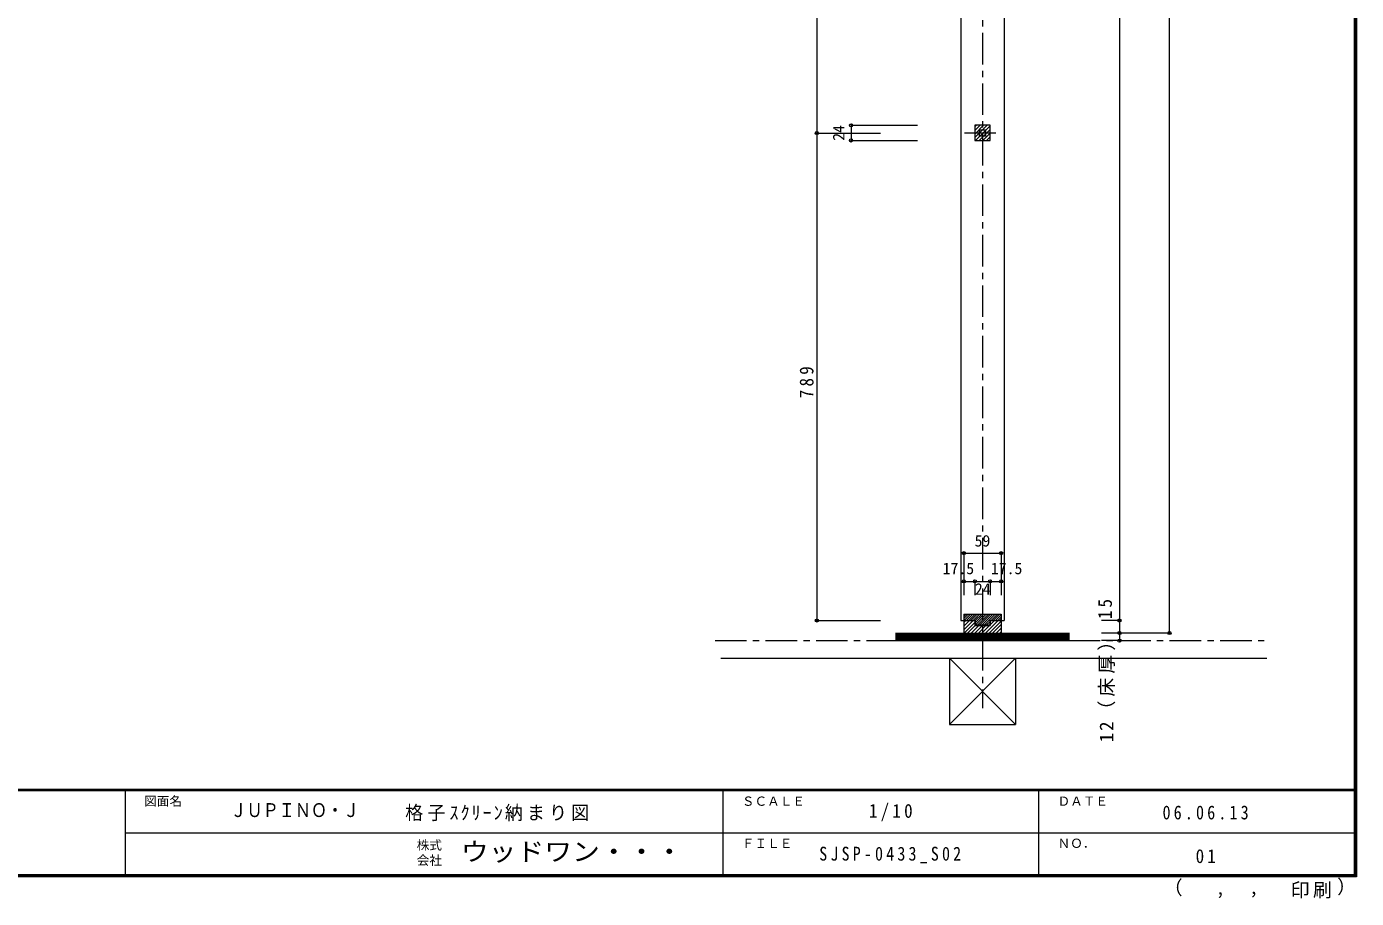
# Model space of a CAD drawing. Units: millimetres at full size, sheet at 1:10; details may follow other scales. Extents: x -2000 to 1900, y -1436 to 1392.
# Drawn here: x -206 to 1900, y -1436 to -55 of the extents above; entities that cross this region are included whole.
import ezdxf
from ezdxf.enums import TextEntityAlignment as Align

# ---------------------------------------------------------------- set-up
doc = ezdxf.new("R2010")
doc.units = ezdxf.units.MM
doc.header["$LTSCALE"] = 10
doc.header["$PDMODE"] = 32
doc.header["$PDSIZE"] = 5
doc.linetypes.add('CHAIN1', pattern=[8, 5, -1, 1, -1])
doc.linetypes.add('DASHED1', pattern=[1.8, 1.2, -0.6])
for name, color, linetype, lineweight in [('0-A_文字', 7, 'Continuous', 18), ('F-0_F-0ﾚｲﾔ', 6, 'Continuous', 9), ('F-1_F-1ﾚｲﾔ', 6, 'Continuous', 9)]:
    doc.layers.add(name, color=color, linetype=linetype, lineweight=lineweight)
doc.layers.add('F-A_F-Aﾚｲﾔ', color=7, linetype='Continuous')
doc.styles.add('HG明朝B', font='')
doc.styles.add('ＭＳ ゴシック', font='')
doc.styles.get('HG明朝B').set_extended_font_data('HG明朝B')
doc.styles.get('ＭＳ ゴシック').set_extended_font_data('MS Gothic')

msp = doc.modelspace()

# ---------------------------------------------------------------- linework, layer by layer
at = {"layer": '0-A_文字', "color": 3, "linetype": 'CHAIN1'}
for p, q in [((1307.78, 1135.27), (1307.78, -1134.12)), ((884.17, -1027.38), (1757.95, -1027.38))]:
    msp.add_line(p, q, dxfattribs=at)
at = {"layer": '0-A_文字'}
for p, q in [((1603.97, -1015.38), (1603.97, 1060.45)), ((1273.28, 1040.45), (1273.28, -995.38)), ((1342.28, 1040.45), (1342.28, -995.38)), ((1524.67, 1038.45), (1524.67, -993.38)), ((1295.78, -230.55), (1315.26, -211.07)), ((1295.78, -224.89), (1309.6, -211.07)), ((1295.78, -219.23), (1303.94, -211.07)), ((1295.78, -213.57), (1298.29, -211.07)), ((1296.91, -235.07), (1319.78, -212.2)), ((1302.57, -235.07), (1319.78, -217.86)), ((1308.23, -235.07), (1319.78, -223.52)), ((1313.88, -235.07), (1319.78, -229.17)), ((1278.28, -985.38), (1278.28, -1015.38)), ((1273.28, -995.38), (1296.28, -995.38)), ((1278.28, -1010.08), (1292.98, -995.38)), ((1278.28, -1004.36), (1287.26, -995.38)), ((1278.28, -998.64), (1281.54, -995.38)), ((1278.63, -1015.38), (1295.63, -998.38)), ((1284.29, -1015.38), (1296.29, -1003.38)), ((1289.95, -1015.38), (1301.95, -1003.38)), ((1295.6, -1015.38), (1307.6, -1003.38)), ((1295.78, -995.38), (1295.78, -1003.38)), ((1295.78, -1003.38), (1319.78, -1003.38)), ((1296.28, -995.38), (1296.28, -1002.38)), ((1301.26, -1015.38), (1313.26, -1003.38)), ((1306.92, -1015.38), (1318.92, -1003.38)), ((1312.57, -1015.38), (1332.57, -995.38)), ((1318.23, -1015.38), (1337.28, -996.33)), ((1319.28, -995.38), (1319.28, -1002.38)), ((1319.28, -995.38), (1342.28, -995.38)), ((1319.78, -995.38), (1319.78, -1003.38)), ((1319.78, -1002.52), (1326.92, -995.38)), ((1323.89, -1015.38), (1337.28, -1001.99)), ((1329.54, -1015.38), (1337.28, -1007.64)), ((1524.67, -995.38), (1496.43, -995.38)), ((1524.67, -993.38), (1524.67, -1015.38)), ((1170.18, -1015.38), (1445.38, -1015.38)), ((1334.78, -1017.38), (1170.18, -1017.38)), ((1334.78, -1019.38), (1170.18, -1019.38)), ((1334.78, -1021.38), (1170.18, -1021.38)), ((1334.78, -1023.38), (1170.18, -1023.38)), ((1334.78, -1025.38), (1170.18, -1025.38)), ((1170.18, -1027.38), (1445.38, -1027.38)), ((1334.78, -1017.38), (1445.38, -1017.38)), ((1334.78, -1019.38), (1445.38, -1019.38)), ((1334.78, -1021.38), (1445.38, -1021.38)), ((1334.78, -1023.38), (1445.38, -1023.38)), ((1334.78, -1025.38), (1445.38, -1025.38)), ((1335.2, -1015.38), (1337.28, -1013.3)), ((1524.67, -1015.38), (1496.43, -1015.38)), ((1524.67, -1027.38), (1496.43, -1027.38)), ((1524.67, -1015.38), (1524.67, -1027.38)), ((1603.97, -1015.38), (1524.67, -1015.38)), ((893.45, -1055.38), (1757.95, -1055.38)), ((1360.28, -1055.38), (1255.28, -1160.38)), ((1255.28, -1055.38), (1360.28, -1160.38)), ((1255.28, -1055.38), (1255.28, -1160.38)), ((1360.28, -1055.38), (1360.28, -1160.38)), ((1255.28, -1160.38), (1360.28, -1160.38))]:
    msp.add_line(p, q, dxfattribs=at)
at = {"layer": '0-A_文字', "color": 3}
for p, q in [((1045.42, 252.45), (1045.42, -223.38)), ((1045.42, -223.38), (1146.42, -223.38)), ((1045.42, -223.38), (1045.42, -995.38)), ((1278.28, -995.97), (1288.87, -985.38)), ((1278.28, -992.44), (1285.33, -985.38)), ((1278.28, -988.9), (1281.8, -985.38)), ((1282.41, -995.38), (1292.41, -985.38)), ((1285.94, -995.38), (1295.94, -985.38)), ((1289.48, -995.38), (1299.48, -985.38)), ((1293.01, -995.38), (1303.01, -985.38)), ((1296.28, -999.18), (1310.08, -985.38)), ((1296.28, -995.65), (1306.55, -985.38)), ((1296.62, -1002.38), (1313.62, -985.38)), ((1300.15, -1002.38), (1317.15, -985.38)), ((1303.69, -1002.38), (1320.69, -985.38)), ((1307.23, -1002.38), (1324.23, -985.38)), ((1310.76, -1002.38), (1327.76, -985.38)), ((1321.3, -995.38), (1331.3, -985.38)), ((1324.83, -995.38), (1334.83, -985.38)), ((1328.37, -995.38), (1337.28, -986.47)), ((1045.42, -995.38), (1146.42, -995.38)), ((1296.28, -1002.38), (1319.28, -1002.38)), ((1314.3, -1002.38), (1319.28, -997.4)), ((1331.9, -995.38), (1337.28, -990)), ((1335.44, -995.38), (1337.28, -993.54)), ((1336.97, -995.38), (1337.28, -995.07))]:
    msp.add_line(p, q, dxfattribs=at)
at = {"layer": '0-A_文字', "color": 4, "lineweight": 9}
for p, q in [((1099.61, -211.07), (1099.61, -235.07)), ((1099.61, -211.07), (1204.84, -211.07)), ((1099.61, -235.07), (1204.84, -235.07)), ((1278.28, -888.85), (1337.28, -888.85)), ((1278.28, -888.85), (1278.28, -933.52)), ((1337.28, -888.85), (1337.28, -933.52)), ((1278.28, -933.52), (1295.78, -933.52)), ((1278.28, -933.52), (1278.28, -955.34)), ((1295.78, -933.52), (1295.78, -955.34)), ((1295.78, -933.52), (1319.78, -933.52)), ((1319.78, -933.52), (1319.78, -955.34)), ((1319.78, -933.52), (1337.28, -933.52)), ((1337.28, -933.52), (1337.28, -955.34))]:
    msp.add_line(p, q, dxfattribs=at)
at = {"layer": '0-A_文字', "linetype": 'CHAIN1'}
msp.add_line((1279.17, -223.07), (1335.33, -223.07), dxfattribs=at)
at = {"layer": '0-A_文字', "linetype": 'DASHED1'}
for p, q in [((1302.78, -218.07), (1312.78, -218.07)), ((1302.78, -228.07), (1302.78, -218.07)), ((1312.78, -228.07), (1302.78, -228.07)), ((1312.78, -218.07), (1312.78, -228.07))]:
    msp.add_line(p, q, dxfattribs=at)
at = {"layer": '0-A_文字', "color": 3}
msp.add_lwpolyline([(1295.78, -235.07), (1319.78, -235.07), (1319.78, -211.07), (1295.78, -211.07)], close=True, dxfattribs=at)
at = {"layer": '0-A_文字'}
msp.add_lwpolyline([(1278.28, -985.38), (1337.28, -985.38), (1337.28, -1015.38)], dxfattribs=at)
at = {"layer": '0-A_文字', "color": 4}
for p in [(1099.61, -211.07), (1099.61, -235.07), (1278.28, -888.85), (1337.28, -888.85), (1278.28, -933.52), (1295.78, -933.52), (1319.78, -933.52), (1337.28, -933.52)]:
    msp.add_point(p, dxfattribs=at)
at = {"layer": '0-A_文字', "color": 3}
for p in [(1045.42, -223.38), (1045.42, -995.38)]:
    msp.add_point(p, dxfattribs=at)
at = {"layer": '0-A_文字'}
for p in [(1524.67, -995.38), (1524.67, -1015.38), (1524.67, -1027.38), (1603.97, -1015.38)]:
    msp.add_point(p, dxfattribs=at)
at = {"layer": 'F-0_F-0ﾚｲﾔ'}
for p, q in [((1896.67, 1391.67), (1896.67, -1401.67)), ((1898.33, 1391.67), (1898.33, -1401.67)), ((1900, 1391.67), (1900, -1401.67))]:
    msp.add_line(p, q, dxfattribs=at)
at = {"layer": 'F-1_F-1ﾚｲﾔ'}
for p, q in [((1900, -1263.33), (-2000, -1263.33)), ((1900, -1265), (-2000, -1265)), ((-50, -1265), (-50, -1398.33)), ((896.67, -1265), (896.67, -1398.33)), ((1396.67, -1265), (1396.67, -1398.33)), ((-50, -1331.67), (1896.67, -1331.67)), ((1900, -1398.33), (-2000, -1398.33)), ((1900, -1400), (-2000, -1400)), ((1900, -1401.67), (-2000, -1401.67))]:
    msp.add_line(p, q, dxfattribs=at)

# ---------------------------------------------------------------- texts
at = {"layer": '0-A_文字', "style": 'ＭＳ ゴシック'}
msp.add_text('24', height=18.33, rotation=90, dxfattribs=at).set_placement((1094.61, -235.57), align=Align.BOTTOM_LEFT)
for s, p in [('59', (1295.28, -883.85)), ('17.5', (1244.67, -927.65)), ('17.5', (1321.04, -927.65)), ('24', (1295.79, -960.29))]:
    msp.add_text(s, height=18.33, dxfattribs=at).set_placement(p, align=Align.BOTTOM_LEFT)
at = {"layer": '0-A_文字', "char_height": 21.99, "attachment_point": 7, "rotation": 90, "style": 'ＭＳ ゴシック'}
for s, insert in [('\\T1.38;\\W0.9;789', (1040.42, -643.38)), ('\\T1.36;\\W0.9;15', (1513.14, -993.17)), ('\\T1.21;12（床厚）', (1518.06, -1188.47))]:
    msp.add_mtext(s, dxfattribs=dict(at, insert=insert))
at = {"layer": 'F-A_F-Aﾚｲﾔ', "style": 'ＭＳ ゴシック'}
for s, height, p in [('図面名', 14.66, (-20, -1293.33)), ('ＳＣＡＬＥ', 14.66, (926.67, -1293.33)), ('ＤＡＴＥ', 14.66, (1426.67, -1293.33)), ('株式', 14.66, (411.67, -1363)), ('ＦＩＬＥ', 14.66, (926.67, -1360)), ('ＮＯ．', 14.66, (1426.67, -1360)), ('会社', 14.66, (411.67, -1387)), ('（', 21.99, (1594.68, -1436.1)), ('）', 21.99, (1869.47, -1434.71)), (',', 21.99, (1677.09, -1436.1)), (',', 21.99, (1730.07, -1435.18))]:
    msp.add_text(s, height=height, dxfattribs=at).set_placement(p, align=Align.BOTTOM_LEFT)
at = {"layer": 'F-A_F-Aﾚｲﾔ'}
for s, height, style, width, p in [('ＪＵＰＩＮＯ・Ｊ', 21.99, 'HG明朝B', 0.85, (116.67, -1313.33)), ('ウッドワン・・・', 29.33, 'ＭＳ ゴシック', 1.1, (481.67, -1385))]:
    msp.add_text(s, height=height, dxfattribs=dict(at, style=style, width=width)).set_placement(p, align=Align.BOTTOM_LEFT)
at = {"layer": 'F-A_F-Aﾚｲﾔ', "char_height": 21.99, "attachment_point": 7, "style": 'ＭＳ ゴシック'}
for s, insert in [('\\T1.38;\\W0.9;1/10', (1127.92, -1313.33)), ('\\T1.23;\\W0.95;格子ｽｸﾘｰﾝ納まり図', (393.47, -1313.33)), ('\\T1.39;\\W0.85;06.06.13', (1592.92, -1310.83)), ('\\T1.39;\\W0.85;SJSP-0433_S02', (1049.17, -1380)), ('\\T1.36;\\W0.9;01', (1645.42, -1380)), ('\\T1.17;印刷', (1796.05, -1435.64))]:
    msp.add_mtext(s, dxfattribs=dict(at, insert=insert))

doc.saveas('drawing.dxf')
